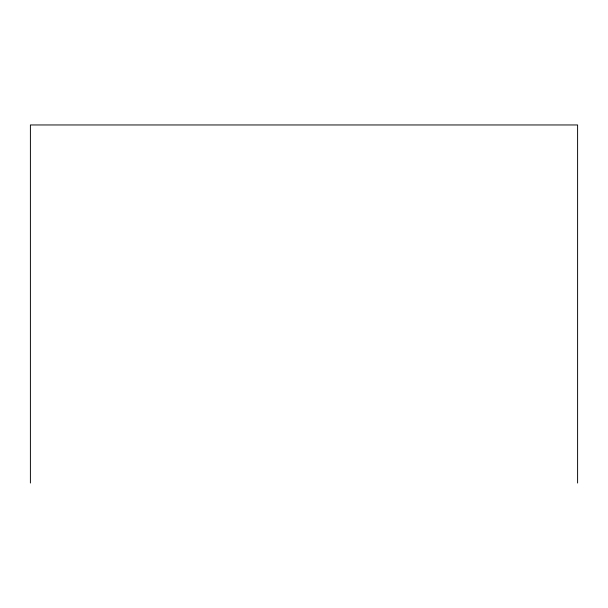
<?xml version="1.0" encoding="UTF-8"?>
<svg xmlns="http://www.w3.org/2000/svg" width="608" height="608" viewBox="0 0 608 608"><rect width="100%" height="100%" fill="white"/><g stroke="black" fill="none" stroke-linecap="round" stroke-linejoin="round"><path stroke-width="0.91" d="M577.6 483.041L577.6 124.959L30.4 124.959L30.4 483.041"/></g></svg>
